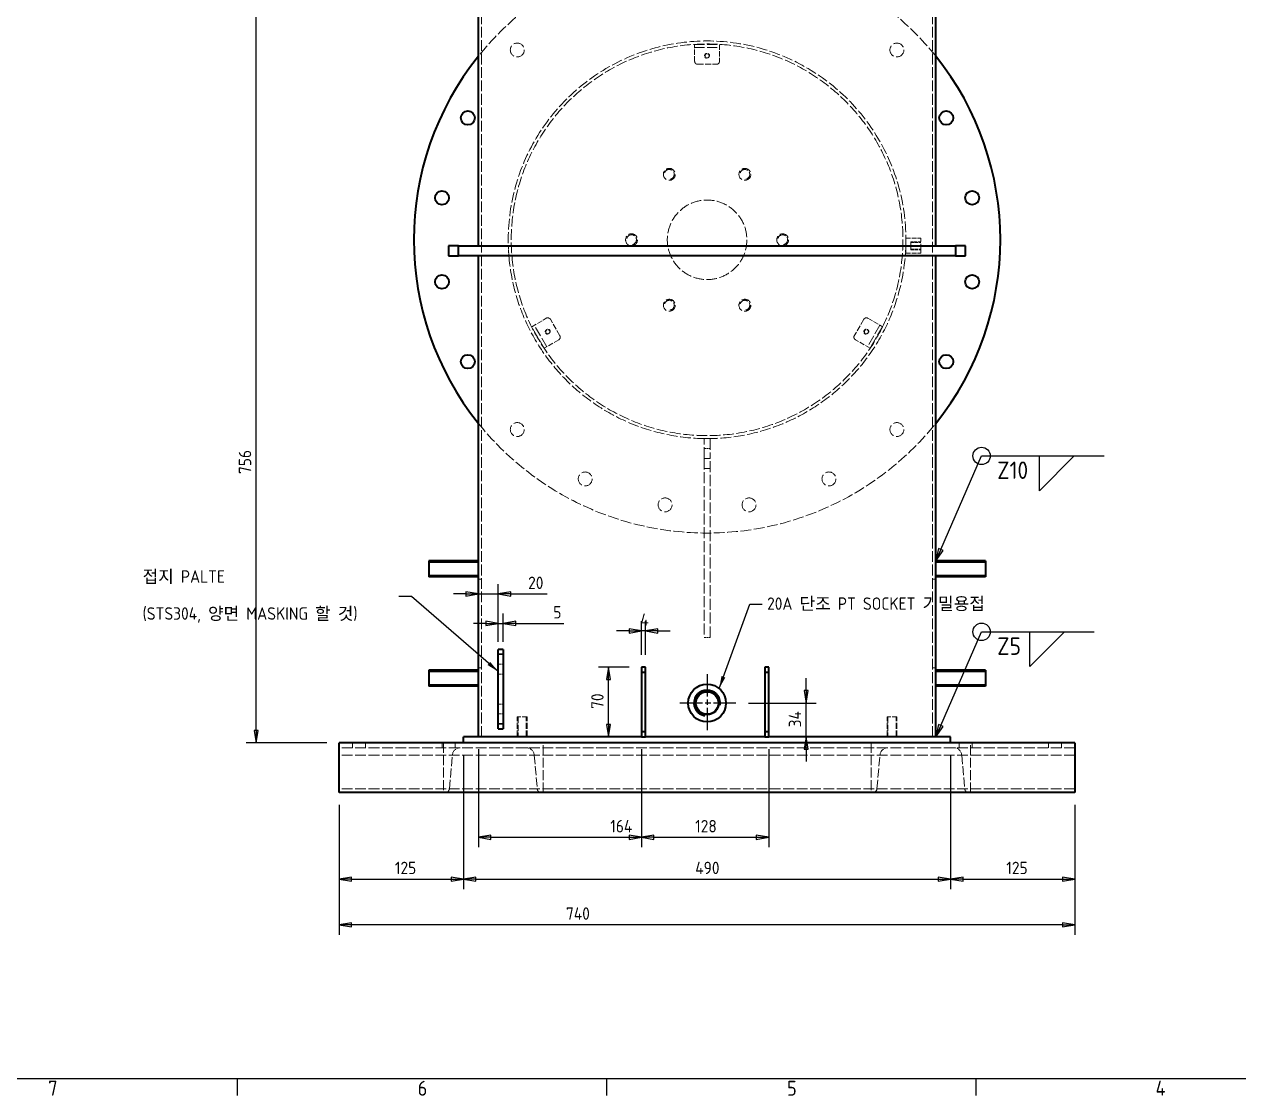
# Model space of a CAD drawing. Header units: millimetres. Extents: x 0 to 5945, y 0 to 4205.
# Drawn here: x 3502 to 4723, y 83 to 1161 of the extents above; entities that cross this region are included whole.
import ezdxf

# ---------------------------------------------------------------- set-up
doc = ezdxf.new("R2010")
doc.units = ezdxf.units.MM
doc.header["$LTSCALE"] = 5
doc.linetypes.add('CHAIN', pattern=[0.3543, 0.2362, -0.0295, 0.0591, -0.0295])
doc.linetypes.add('DASHED', pattern=[0.2067, 0.1654, -0.0413])
doc.layers.get('0').update_dxf_attribs({"color": 3, "lineweight": 25})
for name, color, linetype, lineweight in [('가려진 것(ISO)', 2, 'DASHED', 18), ('가려진 좁은 것(ISO)', 2, 'DASHED', 18), ('가시적인 것(ISO)', 3, 'Continuous', 40), ('가시적인 좁은 것(ISO)', 3, 'Continuous', 35), ('경계(ISO)', 7, 'Continuous', 25), ('기호(ISO)', 5, 'Continuous', 25), ('중심 표식(ISO)', 1, 'Continuous', 25), ('치수(ISO)', 2, 'Continuous', 25)]:
    doc.layers.add(name, color=color, linetype=linetype, lineweight=lineweight)
doc.styles.add('문자 텍스트_M2B', font='isocp.shx')
doc.styles.add('치수 텍스트_PSTEK_POSCO', font='isocp.shx')
doc.styles.add('표면거칠기 텍스트_PSTEK_POSCO', font='isocp.shx')
doc.dimstyles.new('치수_PSTEK_POSCO', dxfattribs={"dimscale": 5, "dimtxt": 2.5, "dimasz": 2.5, "dimexe": 2, "dimexo": 2.5, "dimgap": 1, "dimtad": 1, "dimrnd": 1e-08, "dimdsep": 46, "dimtxsty": '치수 텍스트_PSTEK_POSCO', "dimblk": 'Filled-1', "dimcen": 0.09, "dimdle": 10, "dimclrd": 7, "dimclre": 7, "dimclrt": 2, "dimadec": 1, "dimazin": 2, "dimtfac": 1, "dimtmove": 0, "dimatfit": 3, "dimfxl": 0, "dimtolj": 1, "dimlwd": -1, "dimlwe": -1, "dimarcsym": 0})
doc.dimstyles.new('치수_PSTEK_POSCO$7', dxfattribs={"dimscale": 5, "dimtxt": 2.5, "dimasz": 2.5, "dimexe": 2, "dimexo": 2.5, "dimgap": 1, "dimtad": 1, "dimrnd": 1e-08, "dimdsep": 46, "dimtxsty": '치수 텍스트_PSTEK_POSCO', "dimblk": 'Filled-1', "dimcen": 0.09, "dimdle": 10, "dimclrd": 7, "dimclre": 7, "dimclrt": 2, "dimadec": 1, "dimazin": 2, "dimtfac": 1, "dimtmove": 0, "dimatfit": 3, "dimfxl": 0, "dimtolj": 1, "dimlwd": -1, "dimlwe": -1, "dimarcsym": 0})

# ---------------------------------------------------------------- blocks, each defined once
blk = doc.blocks.new('경계 Default Border')
at = {"layer": '경계(ISO)'}
for p, q in [((743.12, 20), (743.12, 16.6)), ((817.44, 20), (817.44, 16.6)), ((891.75, 20), (891.75, 16.6))]:
    blk.add_line(p, q, dxfattribs=at)
at = {"layer": '경계(ISO)', "flags": 128}
blk.add_lwpolyline([(20, 20), (20, 821), (1169, 821), (1169, 20), (20, 20)], dxfattribs=at)
at = {"layer": '경계(ISO)', "color": 2, "char_height": 3, "attachment_point": 7, "style": '문자 텍스트_M2B'}
for s, insert in [('7', (705.11, 16.59)), ('6', (779.43, 16.57)), ('5', (853.74, 16.57)), ('4', (927.88, 16.6))]:
    blk.add_mtext(s, dxfattribs=dict(at, insert=insert))
blk = doc.blocks.new('용접 기호 식별자3')
at = {"layer": '기호(ISO)', "color": 7}
for p, q in [((884.66, 91.07), (892.88, 109.9)), ((892.88, 109.9), (915.56, 109.9)), ((884.2, 91.27), (883.66, 88.78)), ((884.66, 91.07), (883.66, 88.78)), ((883.66, 88.78), (885.12, 90.87)), ((885.12, 90.87), (884.2, 91.27))]:
    blk.add_line(p, q, dxfattribs=at)
at = {"layer": '기호(ISO)'}
for p, q in [((902.56, 109.9), (909.56, 109.9)), ((909.56, 109.9), (902.56, 102.9)), ((902.56, 102.9), (902.56, 109.9))]:
    blk.add_line(p, q, dxfattribs=at)
at = {"layer": '기호(ISO)', "color": 7, "flags": 128}
blk.add_lwpolyline([(884.2, 91.27), (883.66, 88.78), (885.12, 90.87), (884.2, 91.27)], dxfattribs=at)
at = {"layer": '기호(ISO)'}
blk.add_circle((892.88, 109.9), 1.75, dxfattribs=at)
at = {"layer": '기호(ISO)', "color": 7}
blk.add_solid([(884.2, 91.27), (883.66, 88.78), (885.12, 90.87), (884.2, 91.27)], dxfattribs=at)
at = {"layer": '기호(ISO)', "color": 7, "insert": (896.03, 105.27), "char_height": 3.5, "attachment_point": 7, "style": '표면거칠기 텍스트_PSTEK_POSCO'}
blk.add_mtext('Z5', dxfattribs=at)
blk = doc.blocks.new('Filled-1')
at = {"color": 0}
for p, q in [((0, 0), (-1, 0.167)), ((-1, 0.167), (-1, -0.167)), ((-1, 0), (0, 0)), ((-1, -0.167), (0, 0))]:
    blk.add_line(p, q, dxfattribs=at)
at = {"color": 0, "flags": 128}
blk.add_lwpolyline([(-1, -0.167), (0, 0), (-1, 0.167), (-1, -0.167)], dxfattribs=at)
at = {"color": 0}
blk.add_solid([(-1, -0.167), (0, 0), (-1, 0.167), (-1, -0.167)], dxfattribs=at)
blk = doc.blocks.new('*D59')
at = {"layer": 'Defpoints', "color": 0, "transparency": 16777216}
for p in [(3958.3, 443.9), (4122.3, 443.9), (4122.3, 342.8)]:
    blk.add_point(p, dxfattribs=at)
at = {"layer": '치수(ISO)', "color": 7, "transparency": 16777216}
for p, q in [((3958.3, 431.4), (3958.3, 332.8)), ((4122.3, 431.4), (4122.3, 332.8)), ((3970.8, 342.8), (4109.8, 342.8))]:
    blk.add_line(p, q, dxfattribs=at)
at = {"layer": '치수(ISO)', "color": 7, "transparency": 16777216, "xscale": 12.5, "yscale": 12.5, "zscale": 12.5, "rotation": 180}
blk.add_blockref('Filled-1', (3958.3, 342.8), dxfattribs=at)
at = {"layer": '치수(ISO)', "color": 7, "transparency": 16777216, "xscale": 12.5, "yscale": 12.5, "zscale": 12.5}
blk.add_blockref('Filled-1', (4122.3, 342.8), dxfattribs=at)
at = {"layer": '치수(ISO)', "color": 2, "transparency": 16777216, "insert": (4090.9, 354), "char_height": 12.5, "attachment_point": 4, "style": '치수 텍스트_PSTEK_POSCO'}
blk.add_mtext('\\A1;164', dxfattribs=at)
blk = doc.blocks.new('*D60')
at = {"layer": 'Defpoints', "color": 0, "transparency": 16777216}
for p in [(4122.3, 443.9), (4250.3, 443.9), (4250.3, 342.8)]:
    blk.add_point(p, dxfattribs=at)
at = {"layer": '치수(ISO)', "color": 7, "transparency": 16777216}
for p, q in [((4122.3, 431.4), (4122.3, 332.8)), ((4250.3, 431.4), (4250.3, 332.8)), ((4134.8, 342.8), (4237.8, 342.8))]:
    blk.add_line(p, q, dxfattribs=at)
at = {"layer": '치수(ISO)', "color": 7, "transparency": 16777216, "xscale": 12.5, "yscale": 12.5, "zscale": 12.5, "rotation": 180}
blk.add_blockref('Filled-1', (4122.3, 342.8), dxfattribs=at)
at = {"layer": '치수(ISO)', "color": 7, "transparency": 16777216, "xscale": 12.5, "yscale": 12.5, "zscale": 12.5}
blk.add_blockref('Filled-1', (4250.3, 342.8), dxfattribs=at)
at = {"layer": '치수(ISO)', "color": 2, "transparency": 16777216, "insert": (4176.3, 354), "char_height": 12.5, "attachment_point": 4, "style": '치수 텍스트_PSTEK_POSCO'}
blk.add_mtext('\\A1;128', dxfattribs=at)
blk = doc.blocks.new('*D61')
at = {"layer": 'Defpoints', "color": 0, "transparency": 16777216}
for p in [(4122.3, 550.4), (4122.3, 513.9), (4126.3, 513.9)]:
    blk.add_point(p, dxfattribs=at)
at = {"layer": '치수(ISO)', "color": 7, "transparency": 16777216}
for p, q in [((4109.8, 550.4), (4097.3, 550.4)), ((4122.3, 526.4), (4122.3, 560.4)), ((4126.3, 550.4), (4122.3, 550.4)), ((4126.3, 526.4), (4126.3, 560.4)), ((4138.8, 550.4), (4151.3, 550.4))]:
    blk.add_line(p, q, dxfattribs=at)
at = {"layer": '치수(ISO)', "color": 7, "transparency": 16777216, "xscale": 12.5, "yscale": 12.5, "zscale": 12.5}
blk.add_blockref('Filled-1', (4122.3, 550.4), dxfattribs=at)
at = {"layer": '치수(ISO)', "color": 7, "transparency": 16777216, "xscale": 12.5, "yscale": 12.5, "zscale": 12.5, "rotation": 180}
blk.add_blockref('Filled-1', (4126.3, 550.4), dxfattribs=at)
at = {"layer": '치수(ISO)', "color": 2, "transparency": 16777216, "insert": (4121.2, 561.7), "char_height": 12.5, "attachment_point": 4, "style": '치수 텍스트_PSTEK_POSCO'}
blk.add_mtext('\\A1;4', dxfattribs=at)
blk = doc.blocks.new('*D63')
at = {"layer": 'Defpoints', "color": 0, "transparency": 16777216}
for p in [(3734.8, 1193.9), (3999.3, 1193.9), (3818.3, 437.9)]:
    blk.add_point(p, dxfattribs=at)
at = {"layer": '치수(ISO)', "color": 7, "transparency": 16777216}
for p, q in [((3986.8, 1193.9), (3724.8, 1193.9)), ((3734.8, 450.4), (3734.8, 1181.4)), ((3805.8, 437.9), (3724.8, 437.9))]:
    blk.add_line(p, q, dxfattribs=at)
at = {"layer": '치수(ISO)', "color": 7, "transparency": 16777216, "xscale": 12.5, "yscale": 12.5, "zscale": 12.5}
for p, rotation in [((3734.8, 1193.9), 90), ((3734.8, 437.9), 270)]:
    blk.add_blockref('Filled-1', p, dxfattribs=dict(at, rotation=rotation))
at = {"layer": '치수(ISO)', "color": 2, "transparency": 16777216, "insert": (3723.5, 708.3), "char_height": 12.5, "attachment_point": 4, "rotation": 90, "style": '치수 텍스트_PSTEK_POSCO'}
blk.add_mtext('\\A1;756', dxfattribs=at)
blk = doc.blocks.new('*D72')
at = {"layer": 'Defpoints', "color": 0, "transparency": 16777216}
for p in [(3943.3, 437.9), (4433.3, 437.9), (4433.3, 300.7)]:
    blk.add_point(p, dxfattribs=at)
at = {"layer": '치수(ISO)', "color": 7, "transparency": 16777216}
for p, q in [((3943.3, 425.4), (3943.3, 290.7)), ((4433.3, 425.4), (4433.3, 290.7)), ((3955.8, 300.7), (4420.8, 300.7))]:
    blk.add_line(p, q, dxfattribs=at)
at = {"layer": '치수(ISO)', "color": 7, "transparency": 16777216, "xscale": 12.5, "yscale": 12.5, "zscale": 12.5, "rotation": 180}
blk.add_blockref('Filled-1', (3943.3, 300.7), dxfattribs=at)
at = {"layer": '치수(ISO)', "color": 7, "transparency": 16777216, "xscale": 12.5, "yscale": 12.5, "zscale": 12.5}
blk.add_blockref('Filled-1', (4433.3, 300.7), dxfattribs=at)
at = {"layer": '치수(ISO)', "color": 2, "transparency": 16777216, "insert": (4176.4, 312), "char_height": 12.5, "attachment_point": 4, "style": '치수 텍스트_PSTEK_POSCO'}
blk.add_mtext('\\A1;490', dxfattribs=at)
blk = doc.blocks.new('*D73')
at = {"layer": 'Defpoints', "color": 0, "transparency": 16777216}
for p in [(3943.3, 437.9), (3818.3, 387.9), (3943.3, 300.7)]:
    blk.add_point(p, dxfattribs=at)
at = {"layer": '치수(ISO)', "color": 7, "transparency": 16777216}
for p, q in [((3943.3, 425.4), (3943.3, 290.7)), ((3818.3, 375.4), (3818.3, 290.7)), ((3830.8, 300.7), (3930.8, 300.7))]:
    blk.add_line(p, q, dxfattribs=at)
at = {"layer": '치수(ISO)', "color": 7, "transparency": 16777216, "xscale": 12.5, "yscale": 12.5, "zscale": 12.5, "rotation": 180}
blk.add_blockref('Filled-1', (3818.3, 300.7), dxfattribs=at)
at = {"layer": '치수(ISO)', "color": 7, "transparency": 16777216, "xscale": 12.5, "yscale": 12.5, "zscale": 12.5}
blk.add_blockref('Filled-1', (3943.3, 300.7), dxfattribs=at)
at = {"layer": '치수(ISO)', "color": 2, "transparency": 16777216, "insert": (3874.3, 312), "char_height": 12.5, "attachment_point": 4, "style": '치수 텍스트_PSTEK_POSCO'}
blk.add_mtext('\\A1;125', dxfattribs=at)
blk = doc.blocks.new('*D74')
at = {"layer": 'Defpoints', "color": 0, "transparency": 16777216}
for p in [(4433.3, 437.9), (4558.3, 387.9), (4558.3, 300.7)]:
    blk.add_point(p, dxfattribs=at)
at = {"layer": '치수(ISO)', "color": 7, "transparency": 16777216}
for p, q in [((4433.3, 425.4), (4433.3, 290.7)), ((4558.3, 375.4), (4558.3, 290.7)), ((4445.8, 300.7), (4545.8, 300.7))]:
    blk.add_line(p, q, dxfattribs=at)
at = {"layer": '치수(ISO)', "color": 7, "transparency": 16777216, "xscale": 12.5, "yscale": 12.5, "zscale": 12.5, "rotation": 180}
blk.add_blockref('Filled-1', (4433.3, 300.7), dxfattribs=at)
at = {"layer": '치수(ISO)', "color": 7, "transparency": 16777216, "xscale": 12.5, "yscale": 12.5, "zscale": 12.5}
blk.add_blockref('Filled-1', (4558.3, 300.7), dxfattribs=at)
at = {"layer": '치수(ISO)', "color": 2, "transparency": 16777216, "insert": (4489.3, 312), "char_height": 12.5, "attachment_point": 4, "style": '치수 텍스트_PSTEK_POSCO'}
blk.add_mtext('\\A1;125', dxfattribs=at)
blk = doc.blocks.new('*D75')
at = {"layer": 'Defpoints', "color": 0, "transparency": 16777216}
for p in [(3818.3, 387.9), (4558.3, 387.9), (3818.3, 254.8)]:
    blk.add_point(p, dxfattribs=at)
at = {"layer": '치수(ISO)', "color": 7, "transparency": 16777216}
for p, q in [((3818.3, 375.4), (3818.3, 244.8)), ((4558.3, 375.4), (4558.3, 244.8)), ((4545.8, 254.8), (3830.8, 254.8))]:
    blk.add_line(p, q, dxfattribs=at)
at = {"layer": '치수(ISO)', "color": 7, "transparency": 16777216, "xscale": 12.5, "yscale": 12.5, "zscale": 12.5, "rotation": 180}
blk.add_blockref('Filled-1', (3818.3, 254.8), dxfattribs=at)
at = {"layer": '치수(ISO)', "color": 7, "transparency": 16777216, "xscale": 12.5, "yscale": 12.5, "zscale": 12.5}
blk.add_blockref('Filled-1', (4558.3, 254.8), dxfattribs=at)
at = {"layer": '치수(ISO)', "color": 2, "transparency": 16777216, "insert": (4046.4, 266.1), "char_height": 12.5, "attachment_point": 4, "style": '치수 텍스트_PSTEK_POSCO'}
blk.add_mtext('\\A1;740', dxfattribs=at)
blk = doc.blocks.new('*D77')
at = {"layer": 'Defpoints', "color": 0, "transparency": 16777216}
for p in [(3983.3, 558), (3978.3, 526.9), (3983.3, 526.9)]:
    blk.add_point(p, dxfattribs=at)
at = {"layer": '치수(ISO)', "color": 7, "transparency": 16777216}
for p, q in [((3978.3, 539.4), (3978.3, 568)), ((3983.3, 539.4), (3983.3, 568)), ((3965.8, 558), (3953.3, 558)), ((3978.3, 558), (3983.3, 558)), ((3995.8, 558), (4044.1, 558))]:
    blk.add_line(p, q, dxfattribs=at)
at = {"layer": '치수(ISO)', "color": 7, "transparency": 16777216, "xscale": 12.5, "yscale": 12.5, "zscale": 12.5}
blk.add_blockref('Filled-1', (3978.3, 558), dxfattribs=at)
at = {"layer": '치수(ISO)', "color": 7, "transparency": 16777216, "xscale": 12.5, "yscale": 12.5, "zscale": 12.5, "rotation": 180}
blk.add_blockref('Filled-1', (3983.3, 558), dxfattribs=at)
at = {"layer": '치수(ISO)', "color": 2, "transparency": 16777216, "insert": (4033.6, 569.2), "char_height": 12.5, "attachment_point": 4, "style": '치수 텍스트_PSTEK_POSCO'}
blk.add_mtext('\\A1;5', dxfattribs=at)
blk = doc.blocks.new('*D157')
at = {"layer": 'Defpoints', "color": 0, "transparency": 16777216}
for p in [(4217.3, 477.9), (4287.9, 477.9), (4287.9, 443.9)]:
    blk.add_point(p, dxfattribs=at)
at = {"layer": '치수(ISO)', "color": 7, "transparency": 16777216}
for p, q in [((4287.9, 490.4), (4287.9, 502.9)), ((4229.8, 477.9), (4297.9, 477.9)), ((4287.9, 443.9), (4287.9, 477.9)), ((4287.9, 431.4), (4287.9, 418.9))]:
    blk.add_line(p, q, dxfattribs=at)
at = {"layer": '치수(ISO)', "color": 7, "transparency": 16777216, "xscale": 12.5, "yscale": 12.5, "zscale": 12.5}
for p, rotation in [((4287.9, 477.9), 270), ((4287.9, 443.9), 90)]:
    blk.add_blockref('Filled-1', p, dxfattribs=dict(at, rotation=rotation))
at = {"layer": '치수(ISO)', "color": 2, "transparency": 16777216, "insert": (4276.7, 453.4), "char_height": 12.5, "attachment_point": 4, "rotation": 90, "style": '치수 텍스트_PSTEK_POSCO'}
blk.add_mtext('\\A1;34', dxfattribs=at)
blk = doc.blocks.new('*D190')
at = {"layer": 'Defpoints', "color": 0, "transparency": 16777216}
for p in [(4089.2, 513.9), (4122.3, 513.9), (4089.2, 443.9)]:
    blk.add_point(p, dxfattribs=at)
at = {"layer": '치수(ISO)', "color": 7, "transparency": 16777216}
for p, q in [((4109.8, 513.9), (4079.2, 513.9)), ((4089.2, 456.4), (4089.2, 501.4))]:
    blk.add_line(p, q, dxfattribs=at)
at = {"layer": '치수(ISO)', "color": 7, "transparency": 16777216, "xscale": 12.5, "yscale": 12.5, "zscale": 12.5}
for p, rotation in [((4089.2, 513.9), 90), ((4089.2, 443.9), 270)]:
    blk.add_blockref('Filled-1', p, dxfattribs=dict(at, rotation=rotation))
at = {"layer": '치수(ISO)', "color": 2, "transparency": 16777216, "insert": (4078, 472), "char_height": 12.5, "attachment_point": 4, "rotation": 90, "style": '치수 텍스트_PSTEK_POSCO'}
blk.add_mtext('\\A1;70', dxfattribs=at)
blk = doc.blocks.new('*D191')
at = {"layer": 'Defpoints', "color": 0, "transparency": 16777216}
for p in [(3978.3, 587.6), (3958.3, 580.8), (3978.3, 531.9)]:
    blk.add_point(p, dxfattribs=at)
at = {"layer": '치수(ISO)', "color": 7, "transparency": 16777216}
for p, q in [((3945.8, 587.6), (3933.3, 587.6)), ((3958.3, 587.6), (3978.3, 587.6)), ((3978.3, 544.4), (3978.3, 597.6)), ((3990.8, 587.6), (4027.4, 587.6))]:
    blk.add_line(p, q, dxfattribs=at)
at = {"layer": '치수(ISO)', "color": 7, "transparency": 16777216, "xscale": 12.5, "yscale": 12.5, "zscale": 12.5}
blk.add_blockref('Filled-1', (3958.3, 587.6), dxfattribs=at)
at = {"layer": '치수(ISO)', "color": 7, "transparency": 16777216, "xscale": 12.5, "yscale": 12.5, "zscale": 12.5, "rotation": 180}
blk.add_blockref('Filled-1', (3978.3, 587.6), dxfattribs=at)
at = {"layer": '치수(ISO)', "color": 2, "transparency": 16777216, "insert": (4008.3, 598.8), "char_height": 12.5, "attachment_point": 4, "style": '치수 텍스트_PSTEK_POSCO'}
blk.add_mtext('\\A1;20', dxfattribs=at)
blk = doc.blocks.new('용접 기호 식별자10')
at = {"layer": '기호(ISO)', "color": 7}
for p, q in [((884.66, 126.47), (892.88, 145.3)), ((892.88, 145.3), (917.51, 145.3)), ((884.2, 126.67), (883.66, 124.18)), ((884.66, 126.47), (883.66, 124.18)), ((883.66, 124.18), (885.12, 126.27)), ((885.12, 126.27), (884.2, 126.67))]:
    blk.add_line(p, q, dxfattribs=at)
at = {"layer": '기호(ISO)'}
for p, q in [((904.51, 145.3), (911.51, 145.3)), ((911.51, 145.3), (904.51, 138.3)), ((904.51, 138.3), (904.51, 145.3))]:
    blk.add_line(p, q, dxfattribs=at)
at = {"layer": '기호(ISO)', "color": 7, "flags": 128}
blk.add_lwpolyline([(884.2, 126.67), (883.66, 124.18), (885.12, 126.27), (884.2, 126.67)], dxfattribs=at)
at = {"layer": '기호(ISO)'}
blk.add_circle((892.88, 145.3), 1.75, dxfattribs=at)
at = {"layer": '기호(ISO)', "color": 7}
blk.add_solid([(884.2, 126.67), (883.66, 124.18), (885.12, 126.27), (884.2, 126.67)], dxfattribs=at)
at = {"layer": '기호(ISO)', "color": 7, "insert": (896.03, 140.67), "char_height": 3.5, "attachment_point": 7, "style": '표면거칠기 텍스트_PSTEK_POSCO'}
blk.add_mtext('Z10', dxfattribs=at)

msp = doc.modelspace()

# ---------------------------------------------------------------- linework, layer by layer
at = {"layer": '가려진 것(ISO)', "ltscale": 13.090868}
for p, q in [((3961.5022, 443.8965), (3961.5022, 1593.8965)), ((4415.1022, 443.8965), (4415.1022, 1593.8965))]:
    msp.add_line(p, q, dxfattribs=at)
at = {"layer": '가려진 것(ISO)', "ltscale": 6.475868}
for p, q in [((4175.8022, 1123.3965), (4175.8022, 1140.3965)), ((4200.8022, 1140.3965), (4200.8022, 1123.3965)), ((4011.8782, 856.4718), (4026.6006, 864.9718)), ((4350.0037, 864.9718), (4364.7262, 856.4718)), ((4039.1006, 843.3211), (4024.3782, 834.8211)), ((4352.2262, 834.8211), (4337.5037, 843.3211))]:
    msp.add_line(p, q, dxfattribs=at)
at = {"layer": '가려진 것(ISO)', "ltscale": 12.094824}
for p, q in [((4175.8022, 1140.3965), (4200.8022, 1140.3965)), ((4175.8022, 1137.3965), (4200.8022, 1137.3965)), ((4024.3782, 834.8211), (4011.8782, 856.4718)), ((4026.9763, 836.3211), (4014.4763, 857.9718)), ((4362.1281, 857.9718), (4349.6281, 836.3211)), ((4364.7262, 856.4718), (4352.2262, 834.8211)), ((3923.3022, 437.8965), (3923.3022, 387.8965)), ((4023.3022, 387.8965), (4023.3022, 437.8965)), ((4353.3022, 437.8965), (4353.3022, 387.8965)), ((4453.3022, 387.8965), (4453.3022, 437.8965))]:
    msp.add_line(p, q, dxfattribs=at)
at = {"layer": '가려진 것(ISO)', "ltscale": 7.237747}
for p, q in [((4178.8022, 1120.3965), (4197.8022, 1120.3965)), ((4040.1987, 847.4192), (4030.6987, 863.8737)), ((4345.9057, 863.8737), (4336.4057, 847.4192))]:
    msp.add_line(p, q, dxfattribs=at)
at = {"layer": '가려진 것(ISO)', "ltscale": 1.838412}
msp.add_line((4388.3022, 943.8965), (4388.3022, 945.3965), dxfattribs=at)
at = {"layer": '가려진 것(ISO)', "ltscale": 5.71399}
for p, q in [((4388.3022, 945.3965), (4403.3022, 945.3965)), ((4388.3022, 930.3965), (4403.3022, 930.3965))]:
    msp.add_line(p, q, dxfattribs=at)
at = {"layer": '가려진 것(ISO)', "ltscale": 7.13706}
msp.add_line((4388.3022, 930.3965), (4388.3022, 943.8965), dxfattribs=at)
at = {"layer": '가려진 것(ISO)', "ltscale": 3.809293}
for p, q in [((4403.3022, 941.8965), (4393.3022, 941.8965)), ((4393.3022, 941.22), (4403.3022, 941.22)), ((4393.3022, 934.573), (4403.3022, 934.573)), ((4393.3022, 933.8965), (4403.3022, 933.8965))]:
    msp.add_line(p, q, dxfattribs=at)
at = {"layer": '가려진 것(ISO)', "ltscale": 4.786925}
msp.add_line((4393.3022, 933.8965), (4393.3022, 941.8965), dxfattribs=at)
at = {"layer": '가려진 것(ISO)', "ltscale": 11.399102}
msp.add_line((4403.3022, 930.3965), (4403.3022, 945.3965), dxfattribs=at)
at = {"layer": '가려진 것(ISO)', "ltscale": 1.142718}
for p, q in [((4185.3022, 743.8965), (4188.3022, 743.8965)), ((4188.3022, 743.8965), (4191.3022, 743.8965))]:
    msp.add_line(p, q, dxfattribs=at)
at = {"layer": '가려진 것(ISO)', "ltscale": 13.683731}
for p, q in [((4185.3022, 723.8965), (4185.3022, 743.8965)), ((4191.3022, 743.8965), (4191.3022, 723.8965))]:
    msp.add_line(p, q, dxfattribs=at)
at = {"layer": '가려진 것(ISO)', "ltscale": 2.285536}
for p, q in [((4185.3022, 733.8965), (4191.3022, 733.8965)), ((4191.3022, 723.8965), (4185.3022, 723.8965)), ((4191.3022, 713.8965), (4185.3022, 713.8965)), ((4185.3022, 543.8965), (4191.3022, 543.8965))]:
    msp.add_line(p, q, dxfattribs=at)
at = {"layer": '가려진 것(ISO)', "ltscale": 13.397343}
for p, q in [((4185.3022, 723.8965), (4185.3022, 543.8965)), ((4191.3022, 543.8965), (4191.3022, 723.8965))]:
    msp.add_line(p, q, dxfattribs=at)
at = {"layer": '가려진 것(ISO)', "ltscale": 1.218906}
for p, q in [((3961.5022, 602.3965), (3958.3022, 602.3965)), ((4418.3022, 602.3965), (4415.1022, 602.3965)), ((3961.5022, 513.3965), (3958.3022, 513.3965)), ((4418.3022, 513.3965), (4415.1022, 513.3965))]:
    msp.add_line(p, q, dxfattribs=at)
at = {"layer": '가려진 것(ISO)', "ltscale": 1.904597}
for p, q in [((3983.3022, 516.8965), (3978.3022, 516.8965)), ((3983.3022, 506.8965), (3978.3022, 506.8965)), ((3983.3022, 476.8965), (3978.3022, 476.8965)), ((3983.3022, 466.8965), (3978.3022, 466.8965)), ((3831.8022, 432.8965), (3831.8022, 437.8965)), ((3844.8022, 432.8965), (3844.8022, 437.8965)), ((3921.8022, 432.8965), (3921.8022, 437.8965)), ((3934.8022, 432.8965), (3934.8022, 437.8965)), ((4441.8022, 432.8965), (4441.8022, 437.8965)), ((4454.8022, 432.8965), (4454.8022, 437.8965)), ((4531.8022, 432.8965), (4531.8022, 437.8965)), ((4544.8022, 432.8965), (4544.8022, 437.8965))]:
    msp.add_line(p, q, dxfattribs=at)
at = {"layer": '가려진 것(ISO)', "ltscale": 5.983681}
for p, q in [((4007.3022, 463.8965), (3997.3022, 463.8965)), ((4379.3022, 463.8965), (4369.3022, 463.8965))]:
    msp.add_line(p, q, dxfattribs=at)
at = {"layer": '가려진 것(ISO)', "ltscale": 7.618686}
for p, q in [((3997.3022, 443.8965), (3997.3022, 463.8965)), ((3998.1992, 463.8965), (3998.1992, 443.8965)), ((4006.4052, 443.8965), (4006.4052, 463.8965)), ((4007.3022, 443.8965), (4007.3022, 463.8965)), ((4369.3022, 443.8965), (4369.3022, 463.8965)), ((4370.1992, 463.8965), (4370.1992, 443.8965)), ((4378.4052, 443.8965), (4378.4052, 463.8965)), ((4379.3022, 443.8965), (4379.3022, 463.8965))]:
    msp.add_line(p, q, dxfattribs=at)
at = {"layer": '가려진 것(ISO)', "ltscale": 13.018428}
msp.add_line((4558.3022, 432.8965), (3818.3022, 432.8965), dxfattribs=at)
at = {"layer": '가려진 것(ISO)', "ltscale": 11.022712}
for p, q in [((3929.1531, 391.5478), (3932.1318, 425.5937)), ((4014.4726, 425.5937), (4017.4512, 391.5478)), ((4359.1531, 391.5478), (4362.1318, 425.5937)), ((4444.4726, 425.5937), (4447.4512, 391.5478))]:
    msp.add_line(p, q, dxfattribs=at)
at = {"layer": '가려진 것(ISO)', "ltscale": 14.18555}
for centre in [(3997.3833, 1134.8153), (4379.221, 1134.8153), (3997.3833, 752.9776), (4379.221, 752.9776), (4065.7247, 703.3247), (4310.8796, 703.3247), (4146.0649, 677.2206), (4230.5395, 677.2206)]:
    msp.add_circle(centre, 7, dxfattribs=at)
at = {"layer": '가려진 것(ISO)', "ltscale": 13.018106}
msp.add_circle((4188.3022, 943.8965), 197, dxfattribs=at)
at = {"layer": '가려진 것(ISO)', "ltscale": 4.94729}
for centre in [(4188.3022, 1128.8965), (4028.0875, 851.3965), (4348.5169, 851.3965)]:
    msp.add_circle(centre, 2.067, dxfattribs=at)
at = {"layer": '가려진 것(ISO)', "ltscale": 12.159042}
for centre in [(4150.3022, 1009.7144), (4226.3022, 1009.7144), (4112.3022, 943.8965), (4264.3022, 943.8965), (4150.3022, 878.0785), (4226.3022, 878.0785)]:
    msp.add_circle(centre, 6, dxfattribs=at)
at = {"layer": '가려진 것(ISO)', "ltscale": 12.798992}
msp.add_circle((4188.3022, 943.8965), 40, dxfattribs=at)
at = {"layer": '가려진 것(ISO)', "ltscale": 13.088046}
for start, end in [(38.7704511, 141.2295489), (218.7704511, 321.2295489)]:
    msp.add_arc((4188.3022, 943.8965), 295, start, end, dxfattribs=at)
at = {"layer": '가려진 것(ISO)', "ltscale": 13.182232}
msp.add_arc((4188.3022, 943.8965), 200, 358.2808687, 181.7191313, dxfattribs=at)
at = {"layer": '가려진 것(ISO)', "ltscale": 4.487736}
for centre in [(4188.3022, 1128.8965), (4028.0875, 851.3965), (4348.5169, 851.3965)]:
    msp.add_arc(centre, 2.5, 350, 260, dxfattribs=at)
at = {"layer": '가려진 것(ISO)', "ltscale": 1.795034}
for centre, start, end in [((4178.8022, 1123.3965), 180, 270), ((4197.8022, 1123.3965), 270, 0), ((4028.1006, 862.3737), 30, 120), ((4348.5037, 862.3737), 60, 150), ((4037.6006, 845.9192), 300, 30), ((4339.0037, 845.9192), 150, 240)]:
    msp.add_arc(centre, 3, start, end, dxfattribs=at)
at = {"layer": '가려진 것(ISO)', "ltscale": 11.285111}
for centre in [(4150.3022, 1009.7144), (4226.3022, 1009.7144), (4112.3022, 943.8965), (4264.3022, 943.8965), (4150.3022, 878.0785), (4226.3022, 878.0785)]:
    msp.add_arc(centre, 4.95, 280, 190, dxfattribs=at)
at = {"layer": '가려진 것(ISO)', "ltscale": 3.81547}
for start, end in [(181.7191313, 184.5885657), (355.4114343, 358.2808687)]:
    msp.add_arc((4188.3022, 943.8965), 200, start, end, dxfattribs=at)
at = {"layer": '가려진 것(ISO)', "ltscale": 13.112642}
msp.add_arc((4188.3022, 943.8965), 200, 184.5885657, 355.4114343, dxfattribs=at)
at = {"layer": '가려진 것(ISO)', "ltscale": 4.520979}
for centre, start, end in [((3940.1013, 424.8965), 90, 175), ((4006.503, 424.8965), 5, 90), ((4370.1013, 424.8965), 90, 175), ((4436.503, 424.8965), 5, 90)]:
    msp.add_arc(centre, 8, start, end, dxfattribs=at)
at = {"layer": '가려진 것(ISO)', "ltscale": 2.260439}
for centre, start, end in [((3925.1683, 391.8965), 270, 355), ((4021.436, 391.8965), 185, 270), ((4355.1683, 391.8965), 270, 355), ((4451.436, 391.8965), 185, 270)]:
    msp.add_arc(centre, 4, start, end, dxfattribs=at)
at = {"layer": '가려진 좁은 것(ISO)', "ltscale": 13.018428}
for p, q in [((4558.3022, 425.5937), (3818.3022, 425.5937)), ((4558.3022, 391.5478), (3818.3022, 391.5478))]:
    msp.add_line(p, q, dxfattribs=at)
at = {"layer": '가시적인 것(ISO)'}
for p, q in [((3958.3022, 937.8965), (3958.3022, 1377.8965)), ((4418.3022, 937.8965), (4418.3022, 1377.8965)), ((3938.3022, 937.8965), (3928.3022, 937.8965)), ((3928.3022, 937.8965), (3928.3022, 927.8965)), ((3938.3022, 937.8965), (4438.3022, 937.8965)), ((3938.3022, 927.8965), (3938.3022, 937.8965)), ((4448.3022, 937.8965), (4438.3022, 937.8965)), ((4438.3022, 937.8965), (4438.3022, 927.8965)), ((4448.3022, 927.8965), (4448.3022, 937.8965)), ((3928.3022, 927.8965), (3938.3022, 927.8965)), ((4438.3022, 927.8965), (3938.3022, 927.8965)), ((3958.3022, 443.8965), (3958.3022, 927.8965)), ((4418.3022, 443.8965), (4418.3022, 927.8965)), ((4438.3022, 927.8965), (4448.3022, 927.8965)), ((3908.3022, 620.8965), (3908.3022, 604.8965)), ((3958.3022, 620.8965), (3908.3022, 620.8965)), ((4468.3022, 620.8965), (4418.3022, 620.8965)), ((4468.3022, 620.8965), (4468.3022, 604.8965)), ((3958.3022, 604.8965), (3908.3022, 604.8965)), ((4468.3022, 604.8965), (4418.3022, 604.8965)), ((3978.3022, 526.8965), (3978.3022, 531.8965)), ((3983.3022, 531.8965), (3978.3022, 531.8965)), ((3978.3022, 456.8965), (3978.3022, 526.8965)), ((3983.3022, 531.8965), (3983.3022, 526.8965)), ((3983.3022, 526.8965), (3983.3022, 456.8965)), ((4122.3022, 513.8965), (4122.3022, 508.8965)), ((4126.3022, 513.8965), (4122.3022, 513.8965)), ((4126.3022, 508.8965), (4126.3022, 513.8965)), ((4246.3022, 513.8965), (4246.3022, 508.8965)), ((4250.3022, 513.8965), (4246.3022, 513.8965)), ((4250.3022, 508.8965), (4250.3022, 513.8965)), ((3908.3022, 510.8965), (3908.3022, 494.8965)), ((3958.3022, 510.8965), (3908.3022, 510.8965)), ((4122.3022, 508.8965), (4126.3022, 508.8965)), ((4122.3022, 508.8965), (4122.3022, 448.8965)), ((4126.3022, 448.8965), (4126.3022, 508.8965)), ((4246.3022, 508.8965), (4250.3022, 508.8965)), ((4246.3022, 508.8965), (4246.3022, 448.8965)), ((4250.3022, 448.8965), (4250.3022, 508.8965)), ((4468.3022, 510.8965), (4418.3022, 510.8965)), ((4468.3022, 510.8965), (4468.3022, 494.8965)), ((3958.3022, 494.8965), (3908.3022, 494.8965)), ((4468.3022, 494.8965), (4418.3022, 494.8965)), ((3978.3022, 451.8965), (3978.3022, 456.8965)), ((3983.3022, 456.8965), (3983.3022, 451.8965)), ((4122.3022, 443.8965), (3943.3022, 443.8965)), ((3943.3022, 437.8965), (3943.3022, 443.8965)), ((3978.3022, 451.8965), (3983.3022, 451.8965)), ((4126.3022, 448.8965), (4122.3022, 448.8965)), ((4122.3022, 448.8965), (4122.3022, 443.8965)), ((4122.3022, 443.8965), (4126.3022, 443.8965)), ((4126.3022, 443.8965), (4126.3022, 448.8965)), ((4246.3022, 443.8965), (4126.3022, 443.8965)), ((4250.3022, 448.8965), (4246.3022, 448.8965)), ((4246.3022, 448.8965), (4246.3022, 443.8965)), ((4246.3022, 443.8965), (4250.3022, 443.8965)), ((4250.3022, 443.8965), (4250.3022, 448.8965)), ((4433.3022, 443.8965), (4250.3022, 443.8965)), ((4433.3022, 437.8965), (4433.3022, 443.8965)), ((4558.3022, 437.8965), (3818.3022, 437.8965)), ((3818.3022, 387.8965), (3818.3022, 437.8965)), ((4558.3022, 437.8965), (4558.3022, 387.8965)), ((4558.3022, 387.8965), (3818.3022, 387.8965))]:
    msp.add_line(p, q, dxfattribs=at)
for centre, radius in [((3947.7304, 1066.4739), 7), ((4428.8739, 1066.4739), 7), ((3921.6263, 986.1338), 7), ((4454.978, 986.1338), 7), ((3921.6263, 901.6591), 7), ((4454.978, 901.6591), 7), ((3947.7304, 821.319), 7), ((4428.8739, 821.319), 7), ((4188.3022, 477.8965), 19), ((4188.3022, 477.8965), 11.833), ((4188.3022, 477.8965), 11.4505), ((4188.3022, 477.8965), 11.3155)]:
    msp.add_circle(centre, radius, dxfattribs=at)
for start, end in [(141.2295489, 218.7704511), (321.2295489, 38.7704511)]:
    msp.add_arc((4188.3022, 943.8965), 295, start, end, dxfattribs=at)
at = {"layer": '가시적인 좁은 것(ISO)'}
for p, q in [((3958.3022, 619.691), (3908.3022, 619.691)), ((4468.3022, 619.691), (4418.3022, 619.691)), ((3908.3022, 606.102), (3958.3022, 606.102)), ((4418.3022, 606.102), (4468.3022, 606.102)), ((3978.3022, 526.8965), (3983.3022, 526.8965)), ((3958.3022, 509.691), (3908.3022, 509.691)), ((4468.3022, 509.691), (4418.3022, 509.691)), ((3908.3022, 496.102), (3958.3022, 496.102)), ((4418.3022, 496.102), (4468.3022, 496.102)), ((3983.3022, 456.8965), (3978.3022, 456.8965))]:
    msp.add_line(p, q, dxfattribs=at)
msp.add_arc((4188.3022, 477.8965), 13.2851, 350, 260, dxfattribs=at)
at = {"layer": '중심 표식(ISO)', "linetype": 'CHAIN', "ltscale": 19.051651}
for p, q in [((4188.3022, 506.8965), (4188.3022, 448.8965)), ((4217.3022, 477.8965), (4159.3022, 477.8965))]:
    msp.add_line(p, q, dxfattribs=at)

# ---------------------------------------------------------------- block references
at = {"xscale": 5, "yscale": 5, "zscale": 5}
msp.add_blockref('경계 Default Border', (0, 0), dxfattribs=at)
at = {"layer": '기호(ISO)', "xscale": 5, "yscale": 5, "zscale": 5}
for name in ['용접 기호 식별자10', '용접 기호 식별자3']:
    msp.add_blockref(name, (0, 0), dxfattribs=at)

# ---------------------------------------------------------------- texts
at = {"layer": '기호(ISO)', "color": 2, "insert": (3620.5011, 585.0897), "char_height": 12.5, "width": 252.90525, "attachment_point": 4, "line_spacing_factor": 1.78626, "style": '치수 텍스트_PSTEK_POSCO'}
msp.add_mtext('{\\fISOCP|b0|i0;\\H12.5000;접지 PALTE\\P(STS304, 양면 MASKING 할 것)}', dxfattribs=at)
at = {"layer": '기호(ISO)', "color": 2, "insert": (4248.687, 577.2241), "char_height": 12.5, "width": 256.093574, "attachment_point": 4, "style": '치수 텍스트_PSTEK_POSCO'}
msp.add_mtext('{\\fISOCP|b0|i0;\\H12.5000;20A 단조 PT SOCKET 기밀용접}', dxfattribs=at)

# ---------------------------------------------------------------- dimensions: what is measured, and where the dimension line sits
at = {"layer": '치수(ISO)', "color": 7}
for base, p1, p2, angle, override, picture, middle in [((3734.7907, 1193.8965), (3818.3022, 437.8965), (3999.3022, 1193.8965), 90, {"dimdec": 2, "dimtp": 0, "dimtm": 0, "dimtdec": 2, "dimtofl": 0, "dimatfit": 1}, '*D63', (3734.7907, 719.8965)), ((4122.3022, 550.4035), (4126.3022, 513.8965), (4122.3022, 513.8965), 180, {"dimdec": 2, "dimtp": 0, "dimtm": 0, "dimtdec": 2, "dimtofl": 1, "dimatfit": 1}, '*D61', (4124.3022, 550.4035)), ((4089.2113, 513.8965), (4089.2113, 443.8965), (4122.3022, 513.8965), 90, {"dimdec": 2, "dimse1": 1, "dimtp": 0, "dimtm": 0, "dimtdec": 2, "dimtofl": 0, "dimatfit": 1}, '*D190', (4089.2113, 478.8965)), ((4287.938, 477.8965), (4287.938, 443.8965), (4217.3022, 477.8965), 90, {"dimdec": 2, "dimse1": 1, "dimtp": 0, "dimtm": 0, "dimtdec": 2, "dimtofl": 1, "dimatfit": 1}, '*D157', (4287.938, 460.8965)), ((4250.3022, 342.7507), (4122.3022, 443.8965), (4250.3022, 443.8965), 180, {"dimdec": 2, "dimtp": 0, "dimtm": 0, "dimtdec": 2, "dimtofl": 0, "dimatfit": 1}, '*D60', (4186.3022, 342.7507)), ((3818.3022, 254.8062), (4558.3022, 387.8965), (3818.3022, 387.8965), 180, {"dimdec": 2, "dimtp": 0, "dimtm": 0, "dimtdec": 2, "dimtofl": 0, "dimatfit": 1}, '*D75', (4058.3022, 254.8062))]:
    dim = msp.add_linear_dim(base=base, p1=p1, p2=p2, angle=angle, dimstyle='치수_PSTEK_POSCO', override=override, dxfattribs=at)
    dim.commit()
    dim.dimension.update_dxf_attribs({"geometry": picture, "text_midpoint": middle, "dimtype": 160})
for base, p1, p2, override, picture, middle in [((3978.3022, 587.5883), (3958.3022, 580.7999), (3978.3022, 531.8965), {"dimdec": 2, "dimse1": 1, "dimtp": 0, "dimtm": 0, "dimtdec": 2, "dimtofl": 1, "dimatfit": 1}, '*D191', (4015.3408, 587.5883)), ((3983.3022, 557.952), (3978.3022, 526.8965), (3983.3022, 526.8965), {"dimdec": 2, "dimtp": 0, "dimtm": 0, "dimtdec": 2, "dimtofl": 1, "dimatfit": 1}, '*D77', (4036.3229, 557.952)), ((4122.3022, 342.7507), (3958.3022, 443.8965), (4122.3022, 443.8965), {"dimdec": 2, "dimtp": 0, "dimtm": 0, "dimtdec": 2, "dimtofl": 0, "dimatfit": 1}, '*D59', (4101.5522, 342.7507)), ((3943.3022, 300.7401), (3818.3022, 387.8965), (3943.3022, 437.8965), {"dimdec": 2, "dimtp": 0, "dimtm": 0, "dimtdec": 2, "dimtofl": 0, "dimatfit": 1}, '*D73', (3884.5522, 300.7401)), ((4433.3022, 300.7401), (3943.3022, 437.8965), (4433.3022, 437.8965), {"dimdec": 2, "dimtp": 0, "dimtm": 0, "dimtdec": 2, "dimtofl": 0, "dimatfit": 1}, '*D72', (4188.3022, 300.7401)), ((4558.3022, 300.7401), (4433.3022, 437.8965), (4558.3022, 387.8965), {"dimdec": 2, "dimtp": 0, "dimtm": 0, "dimtdec": 2, "dimtofl": 0, "dimatfit": 1}, '*D74', (4499.5522, 300.7401))]:
    dim = msp.add_linear_dim(base=base, p1=p1, p2=p2, dimstyle='치수_PSTEK_POSCO', override=override, dxfattribs=at)
    dim.commit()
    dim.dimension.update_dxf_attribs({"geometry": picture, "text_midpoint": middle, "dimtype": 160})

# ---------------------------------------------------------------- leaders
at = {"layer": '기호(ISO)', "color": 7, "annotation_type": 0, "has_hookline": 1}
for points, hookline_direction, text_width in [([(3978.3022, 509.4704), (3890.9063, 585.0897), (3878.4063, 585.0897)], 1, 240.0201), ([(4200.4573, 492.4997), (4231.187, 577.2241), (4243.687, 577.2241)], 0, 237.5808)]:
    msp.add_leader(points, dimstyle='치수_PSTEK_POSCO$7', override={"dimtad": 0}, dxfattribs=dict(at, hookline_direction=hookline_direction, text_width=text_width))

doc.saveas('drawing.dxf')
